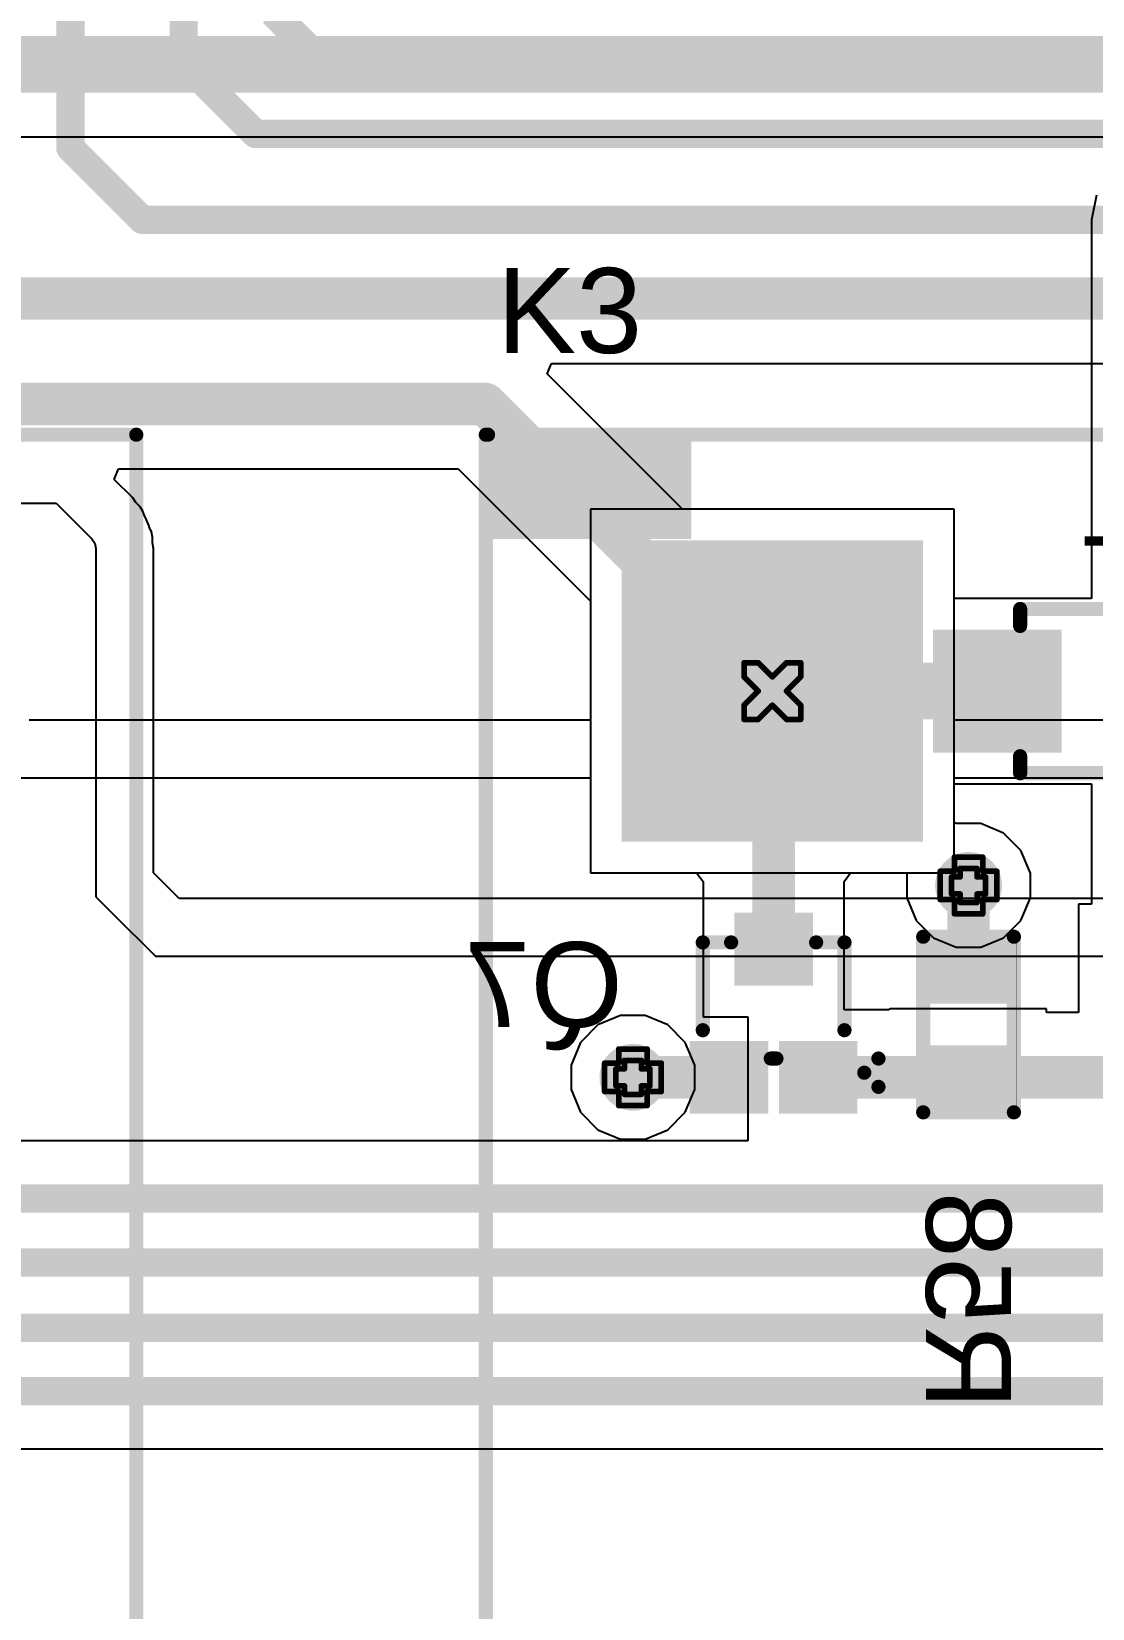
# Model space of a CAD drawing. Header units: inches. Extents: x 0 to 198, y 0 to 199.
# Drawn here: x 2.576 to 2.951, y 1.25 to 1.807 of the extents above; entities that cross this region are included whole.
import ezdxf

# ---------------------------------------------------------------- set-up
doc = ezdxf.new("R2010")
doc.units = ezdxf.units.IN
doc.header["$MEASUREMENT"] = 0
for name, color, linetype in [('Bottom Layer', 5, 'Continuous'), ('Bottom Overlay', 54, 'Continuous'), ('Bottom Paste', 16, 'Continuous'), ('Bottom Solder', 6, 'Continuous'), ('Drill Drawing', 1, 'Continuous'), ('Layer 1', 16, 'Continuous'), ('Layer 2', 76, 'Continuous'), ('Multi-Layer', 9, 'Continuous'), ('Pad Holes', 156, 'Continuous'), ('Top Layer', 1, 'Continuous'), ('Top Overlay', 2, 'Continuous'), ('Top Solder', 216, 'Continuous'), ('Via Holes', 16, 'Continuous')]:
    doc.layers.add(name, color=color, linetype=linetype)
doc.styles.add('Arial', font='', dxfattribs={"height": 0.2})
doc.styles.get('Arial').set_extended_font_data('Arial')

# ---------------------------------------------------------------- blocks, each defined once
blk = doc.blocks.new('R___0402_B_133')
at = {"layer": 'Bottom Layer'}
for points in [[(-0.0095, 0.0125), (-0.0095, -0.0125), (-0.0275, -0.0125), (-0.0275, 0.0125)], [(0.0275, 0.0125), (0.0275, -0.0125), (0.0095, -0.0125), (0.0095, 0.0125)]]:
    blk.add_hatch(color=5, dxfattribs=at).paths.add_polyline_path(points)
at = {"layer": 'Bottom Paste'}
for points in [[(-0.0095, 0.0125), (-0.0095, -0.0125), (-0.0275, -0.0125), (-0.0275, 0.0125)], [(0.0275, 0.0125), (0.0275, -0.0125), (0.0095, -0.0125), (0.0095, 0.0125)]]:
    blk.add_hatch(color=16, dxfattribs=at).paths.add_polyline_path(points)
at = {"layer": 'Bottom Solder'}
for points in [[(-0.00733, 0.01467), (-0.00733, -0.01467), (-0.02967, -0.01467), (-0.02967, 0.01467)], [(0.02967, 0.01467), (0.02967, -0.01467), (0.00733, -0.01467), (0.00733, 0.01467)]]:
    blk.add_hatch(color=6, dxfattribs=at).paths.add_polyline_path(points)
at = {"layer": 'Bottom Overlay'}
for points in [[(-0.031, -0.016, 0.005, 0.005, 0), (-0.031, 0.016, 0.005, 0.005, 0)], [(0.031, 0.016, 0.005, 0.005, 0), (-0.031, 0.016, 0.005, 0.005, 0)], [(0.032, 0.017, 0.000127, 0.000127, 0), (-0.032, 0.017, 0.000127, 0.000127, 0)], [(0.031, -0.016, 0.005, 0.005, 0), (0.031, 0.016, 0.005, 0.005, 0)], [(0.031, -0.016, 0.005, 0.005, 0), (-0.031, -0.016, 0.005, 0.005, 0)]]:
    blk.add_lwpolyline(points, format="xyseb", dxfattribs=at)
for points in [[(-0.03225, 0.016, 0.0025, 0.0025, 1), (-0.02975, 0.016, 0.0025, 0.0025, 1)], [(-0.03225, 0.016, 0.0025, 0.0025, 1), (-0.02975, 0.016, 0.0025, 0.0025, 1)], [(-0.03203, 0.017, 0.0000635, 0.0000635, 1), (-0.03197, 0.017, 0.0000635, 0.0000635, 1)], [(0.02975, 0.016, 0.0025, 0.0025, 1), (0.03225, 0.016, 0.0025, 0.0025, 1)], [(0.02975, 0.016, 0.0025, 0.0025, 1), (0.03225, 0.016, 0.0025, 0.0025, 1)], [(0.03197, 0.017, 0.0000635, 0.0000635, 1), (0.03203, 0.017, 0.0000635, 0.0000635, 1)], [(-0.03225, -0.016, 0.0025, 0.0025, 1), (-0.02975, -0.016, 0.0025, 0.0025, 1)], [(-0.03225, -0.016, 0.0025, 0.0025, 1), (-0.02975, -0.016, 0.0025, 0.0025, 1)], [(0.02975, -0.016, 0.0025, 0.0025, 1), (0.03225, -0.016, 0.0025, 0.0025, 1)], [(0.02975, -0.016, 0.0025, 0.0025, 1), (0.03225, -0.016, 0.0025, 0.0025, 1)]]:
    blk.add_lwpolyline(points, format="xyseb", close=True, dxfattribs=at)
blk = doc.blocks.new('SOT_723_B_192')
at = {"layer": 'Bottom Layer'}
for points in [[(-0.02559, 0.0315), (-0.00591, 0.0315), (-0.00591, 0.01378), (-0.02559, 0.01378)], [(0.0059, 0.0315), (0.02559, 0.0315), (0.02559, 0.01378), (0.0059, 0.01378)], [(-0.00984, -0.01378), (0.00984, -0.01378), (0.00984, -0.0315), (-0.00984, -0.0315)]]:
    blk.add_hatch(color=5, dxfattribs=at).paths.add_polyline_path(points)
at = {"layer": 'Bottom Paste'}
for points in [[(-0.02559, 0.0315), (-0.00591, 0.0315), (-0.00591, 0.01378), (-0.02559, 0.01378)], [(0.0059, 0.0315), (0.02559, 0.0315), (0.02559, 0.01378), (0.0059, 0.01378)], [(-0.00984, -0.01378), (0.00984, -0.01378), (0.00984, -0.0315), (-0.00984, -0.0315)]]:
    blk.add_hatch(color=16, dxfattribs=at).paths.add_polyline_path(points)
at = {"layer": 'Bottom Solder'}
for points in [[(-0.02959, 0.0355), (-0.00191, 0.0355), (-0.00191, 0.00978), (-0.02959, 0.00978)], [(0.0019, 0.0355), (0.02959, 0.0355), (0.02959, 0.00978), (0.0019, 0.00978)], [(-0.01384, -0.00978), (0.01384, -0.00978), (0.01384, -0.0355), (-0.01384, -0.0355)]]:
    blk.add_hatch(color=6, dxfattribs=at).paths.add_polyline_path(points)
at = {"layer": 'Bottom Overlay'}
for points in [[(-0.032, 0.021, 0.005, 0.005, 0), (-0.037, 0.026, 0.005, 0.005, 0)], [(-0.037, 0.026, 0.005, 0.005, 0), (-0.037, 0.016, 0.005, 0.005, 0)], [(-0.032, 0.021, 0.005, 0.005, 0), (-0.037, 0.016, 0.005, 0.005, 0)], [(0.001, 0.016, 0.005, 0.005, 0), (-0.001, 0.016, 0.005, 0.005, 0)], [(-0.025, 0.006, 0.005, 0.005, 0), (-0.025, -0.025, 0.005, 0.005, 0)], [(-0.025, 0.006, 0.005, 0.005, 0), (-0.025, -0.025, 0.005, 0.005, 0)], [(0.025, 0.006, 0.005, 0.005, 0), (0.025, -0.025, 0.005, 0.005, 0)], [(-0.015, -0.025, 0.005, 0.005, 0), (-0.025, -0.025, 0.005, 0.005, 0)], [(-0.015, -0.025, 0.005, 0.005, 0), (-0.025, -0.025, 0.005, 0.005, 0)], [(0.025, -0.025, 0.005, 0.005, 0), (0.015, -0.025, 0.005, 0.005, 0)]]:
    blk.add_lwpolyline(points, format="xyseb", dxfattribs=at)
for points in [[(-0.03825, 0.026, 0.0025, 0.0025, 1), (-0.03575, 0.026, 0.0025, 0.0025, 1)], [(-0.03825, 0.026, 0.0025, 0.0025, 1), (-0.03575, 0.026, 0.0025, 0.0025, 1)], [(-0.03325, 0.021, 0.0025, 0.0025, 1), (-0.03075, 0.021, 0.0025, 0.0025, 1)], [(-0.03325, 0.021, 0.0025, 0.0025, 1), (-0.03075, 0.021, 0.0025, 0.0025, 1)], [(-0.03825, 0.016, 0.0025, 0.0025, 1), (-0.03575, 0.016, 0.0025, 0.0025, 1)], [(-0.03825, 0.016, 0.0025, 0.0025, 1), (-0.03575, 0.016, 0.0025, 0.0025, 1)], [(-0.00225, 0.016, 0.0025, 0.0025, 1), (0.00025, 0.016, 0.0025, 0.0025, 1)], [(-0.00025, 0.016, 0.0025, 0.0025, 1), (0.00225, 0.016, 0.0025, 0.0025, 1)], [(-0.02625, 0.006, 0.0025, 0.0025, 1), (-0.02375, 0.006, 0.0025, 0.0025, 1)], [(-0.02625, 0.006, 0.0025, 0.0025, 1), (-0.02375, 0.006, 0.0025, 0.0025, 1)], [(0.02375, 0.006, 0.0025, 0.0025, 1), (0.02625, 0.006, 0.0025, 0.0025, 1)], [(-0.02625, -0.025, 0.0025, 0.0025, 1), (-0.02375, -0.025, 0.0025, 0.0025, 1)], [(-0.02625, -0.025, 0.0025, 0.0025, 1), (-0.02375, -0.025, 0.0025, 0.0025, 1)], [(-0.02625, -0.025, 0.0025, 0.0025, 1), (-0.02375, -0.025, 0.0025, 0.0025, 1)], [(-0.02625, -0.025, 0.0025, 0.0025, 1), (-0.02375, -0.025, 0.0025, 0.0025, 1)], [(-0.01625, -0.025, 0.0025, 0.0025, 1), (-0.01375, -0.025, 0.0025, 0.0025, 1)], [(-0.01625, -0.025, 0.0025, 0.0025, 1), (-0.01375, -0.025, 0.0025, 0.0025, 1)], [(0.01375, -0.025, 0.0025, 0.0025, 1), (0.01625, -0.025, 0.0025, 0.0025, 1)], [(0.02375, -0.025, 0.0025, 0.0025, 1), (0.02625, -0.025, 0.0025, 0.0025, 1)], [(0.02375, -0.025, 0.0025, 0.0025, 1), (0.02625, -0.025, 0.0025, 0.0025, 1)]]:
    blk.add_lwpolyline(points, format="xyseb", close=True, dxfattribs=at)
blk = doc.blocks.new('G5RL_1A_E_HR_DC5_215')
at = {"layer": 'Bottom Layer'}
blk.add_hatch(color=5, dxfattribs=at).paths.add_polyline_path([(-0.54136, -0.09844), (-0.44294, -0.09844), (-0.44294, -0.19686), (-0.54136, -0.19686)])
at = {"layer": 'Bottom Solder'}
blk.add_hatch(color=6, dxfattribs=at).paths.add_polyline_path([(-0.54536, -0.09444), (-0.43894, -0.09444), (-0.43894, -0.20086), (-0.54536, -0.20086)])
at = {"layer": 'Layer 1'}
blk.add_hatch(color=16, dxfattribs=at).paths.add_polyline_path([(-0.54136, -0.09844), (-0.44294, -0.09844), (-0.44294, -0.19686), (-0.54136, -0.19686)])
at = {"layer": 'Layer 2'}
blk.add_hatch(color=76, dxfattribs=at).paths.add_polyline_path([(-0.54136, -0.09844), (-0.44294, -0.09844), (-0.44294, -0.19686), (-0.54136, -0.19686)])
at = {"layer": 'Multi-Layer'}
blk.add_hatch(color=9, dxfattribs=at).paths.add_polyline_path([(-0.54136, -0.09844), (-0.44294, -0.09844), (-0.44294, -0.19686), (-0.54136, -0.19686)])
at = {"layer": 'Pad Holes'}
h = blk.add_hatch(color=7, dxfattribs=at)
edge = h.paths.add_edge_path()
edge.add_arc((-0.49215, -0.14765), 0.02953, 0, 360)
at = {"layer": 'Top Layer'}
blk.add_hatch(color=1, dxfattribs=at).paths.add_polyline_path([(-0.54136, -0.09844), (-0.44294, -0.09844), (-0.44294, -0.19686), (-0.54136, -0.19686)])
at = {"layer": 'Top Overlay'}
blk.add_hatch(color=2, dxfattribs=at).paths.add_polyline_path([(-0.58267, -0.24876), (-0.54582, -0.24876), (-0.54582, -0.17625), (-0.58267, -0.17625)])
at = {"layer": 'Top Solder'}
blk.add_hatch(color=216, dxfattribs=at).paths.add_polyline_path([(-0.54536, -0.09444), (-0.43894, -0.09444), (-0.43894, -0.20086), (-0.54536, -0.20086)])
at = {"layer": 'Top Overlay'}
for points in [[(-0.58268, -0.24801, 0.005, 0.005, 0), (-0.58268, 0.25199, 0.005, 0.005, 0)], [(-0.58268, -0.24801, 0.005, 0.005, 0), (-0.58268, 0.25199, 0.005, 0.005, 0)], [(0.55905, -0.24879, 0.005, 0.005, 0), (-0.58268, -0.24879, 0.005, 0.005, 0)]]:
    blk.add_lwpolyline(points, format="xyseb", dxfattribs=at)
for points in [[(-0.58393, -0.24801, 0.0025, 0.0025, 1), (-0.58143, -0.24801, 0.0025, 0.0025, 1)], [(-0.58393, -0.24801, 0.0025, 0.0025, 1), (-0.58143, -0.24801, 0.0025, 0.0025, 1)], [(-0.58393, -0.24879, 0.0025, 0.0025, 1), (-0.58143, -0.24879, 0.0025, 0.0025, 1)]]:
    blk.add_lwpolyline(points, format="xyseb", close=True, dxfattribs=at)
blk = doc.blocks.new('G5RL_1A_E_HR_DC5_216')
at = {"layer": 'Top Overlay'}
for points in [[(0.55905, 0.25199, 0.005, 0.005, 0), (-0.58268, 0.25199, 0.005, 0.005, 0)], [(-0.58268, -0.24801, 0.005, 0.005, 0), (-0.58268, 0.25199, 0.005, 0.005, 0)], [(0.55905, 0.25199, 0.005, 0.005, 0), (-0.58268, 0.25199, 0.005, 0.005, 0)], [(-0.58268, -0.24801, 0.005, 0.005, 0), (-0.58268, 0.25199, 0.005, 0.005, 0)]]:
    blk.add_lwpolyline(points, format="xyseb", dxfattribs=at)
blk.add_lwpolyline([(-0.58393, 0.25199, 0.0025, 0.0025, 1), (-0.58143, 0.25199, 0.0025, 0.0025, 1)], format="xyseb", close=True, dxfattribs=at)
blk.add_lwpolyline([(-0.58393, 0.25199, 0.0025, 0.0025, 1), (-0.58143, 0.25199, 0.0025, 0.0025, 1)], format="xyseb", close=True, dxfattribs=at)
blk.add_lwpolyline([(-0.58393, 0.25199, 0.0025, 0.0025, 1), (-0.58143, 0.25199, 0.0025, 0.0025, 1)], format="xyseb", close=True, dxfattribs=at)
blk.add_lwpolyline([(-0.58393, 0.25199, 0.0025, 0.0025, 1), (-0.58143, 0.25199, 0.0025, 0.0025, 1)], format="xyseb", close=True, dxfattribs=at)
blk = doc.blocks.new('SOD_123_B_288')
at = {"layer": 'Bottom Layer'}
for points in [[(-0.08071, -0.01772), (-0.08071, 0.01772), (-0.04331, 0.01772), (-0.04331, -0.01772)], [(0.04331, -0.01772), (0.04331, 0.01772), (0.08071, 0.01772), (0.08071, -0.01772)]]:
    blk.add_hatch(color=5, dxfattribs=at).paths.add_polyline_path(points)
at = {"layer": 'Bottom Overlay'}
for points in [[(0.038, 0.02), (0.09649, 0.02), (0.09649, 0.0315), (0.038, 0.0315)], [(0.08346, -0.031), (0.09649, -0.031), (0.09649, 0.031), (0.08346, 0.031)], [(0.038, -0.0315), (0.09649, -0.0315), (0.09649, -0.02), (0.038, -0.02)]]:
    blk.add_hatch(color=54, dxfattribs=at).paths.add_polyline_path(points)
at = {"layer": 'Bottom Paste'}
for points in [[(-0.08071, -0.01772), (-0.08071, 0.01772), (-0.04331, 0.01772), (-0.04331, -0.01772)], [(0.04331, -0.01772), (0.04331, 0.01772), (0.08071, 0.01772), (0.08071, -0.01772)]]:
    blk.add_hatch(color=16, dxfattribs=at).paths.add_polyline_path(points)
at = {"layer": 'Bottom Solder'}
for points in [[(-0.08471, -0.02172), (-0.08471, 0.02172), (-0.03931, 0.02172), (-0.03931, -0.02172)], [(0.03931, -0.02172), (0.03931, 0.02172), (0.08471, 0.02172), (0.08471, -0.02172)]]:
    blk.add_hatch(color=6, dxfattribs=at).paths.add_polyline_path(points)
at = {"layer": 'Bottom Overlay'}
for points in [[(-0.054, 0.023, 0.005, 0.005, 0), (-0.054, 0.029, 0.005, 0.005, 0)], [(-0.054, 0.029, 0.005, 0.005, 0), (0.038, 0.029, 0.005, 0.005, 0)], [(-0.054, -0.029, 0.005, 0.005, 0), (-0.054, -0.023, 0.005, 0.005, 0)], [(-0.054, -0.029, 0.005, 0.005, 0), (0.038, -0.029, 0.005, 0.005, 0)]]:
    blk.add_lwpolyline(points, format="xyseb", dxfattribs=at)
for points in [[(-0.05525, 0.029, 0.0025, 0.0025, 1), (-0.05275, 0.029, 0.0025, 0.0025, 1)], [(-0.05525, 0.029, 0.0025, 0.0025, 1), (-0.05275, 0.029, 0.0025, 0.0025, 1)], [(0.03675, 0.029, 0.0025, 0.0025, 1), (0.03925, 0.029, 0.0025, 0.0025, 1)], [(-0.05525, 0.023, 0.0025, 0.0025, 1), (-0.05275, 0.023, 0.0025, 0.0025, 1)], [(-0.05525, -0.023, 0.0025, 0.0025, 1), (-0.05275, -0.023, 0.0025, 0.0025, 1)], [(-0.05525, -0.029, 0.0025, 0.0025, 1), (-0.05275, -0.029, 0.0025, 0.0025, 1)], [(-0.05525, -0.029, 0.0025, 0.0025, 1), (-0.05275, -0.029, 0.0025, 0.0025, 1)], [(0.03675, -0.029, 0.0025, 0.0025, 1), (0.03925, -0.029, 0.0025, 0.0025, 1)]]:
    blk.add_lwpolyline(points, format="xyseb", close=True, dxfattribs=at)

msp = doc.modelspace()

# ---------------------------------------------------------------- hatches: boundary and pattern name
at = {"layer": 'Bottom Layer'}
h = msp.add_hatch(color=5, dxfattribs=at)
edge = h.paths.add_edge_path()
edge.add_arc((2.90703, 1.505), 0.01181, 0, 360)
h = msp.add_hatch(color=5, dxfattribs=at)
edge = h.paths.add_edge_path()
edge.add_arc((2.78857, 1.43725), 0.01181, 0, 360)
at = {"layer": 'Layer 1'}
h = msp.add_hatch(color=16, dxfattribs=at)
edge = h.paths.add_edge_path()
edge.add_arc((2.90703, 1.505), 0.01181, 0, 360)
h = msp.add_hatch(color=16, dxfattribs=at)
edge = h.paths.add_edge_path()
edge.add_arc((2.78857, 1.43725), 0.01181, 0, 360)
at = {"layer": 'Layer 2'}
h = msp.add_hatch(color=76, dxfattribs=at)
edge = h.paths.add_edge_path()
edge.add_arc((2.90703, 1.505), 0.01181, 0, 360)
h = msp.add_hatch(color=76, dxfattribs=at)
edge = h.paths.add_edge_path()
edge.add_arc((2.78857, 1.43725), 0.01181, 0, 360)
at = {"layer": 'Top Layer'}
h = msp.add_hatch(color=1, dxfattribs=at)
edge = h.paths.add_edge_path()
edge.add_arc((2.90703, 1.505), 0.01181, 0, 360)
h = msp.add_hatch(color=1, dxfattribs=at)
edge = h.paths.add_edge_path()
edge.add_arc((2.78857, 1.43725), 0.01181, 0, 360)
at = {"layer": 'Via Holes'}
h = msp.add_hatch(color=7, dxfattribs=at)
edge = h.paths.add_edge_path()
edge.add_arc((2.90703, 1.505), 0.00591, 0, 360)
h = msp.add_hatch(color=7, dxfattribs=at)
edge = h.paths.add_edge_path()
edge.add_arc((2.78857, 1.43725), 0.00591, 0, 360)

# ---------------------------------------------------------------- linework, layer by layer
at = {"layer": 'Bottom Layer'}
for p, q in [((2.95216, 1.74878), (2.95041, 1.74)), ((2.95041, 1.74), (2.95041, 1.60634)), ((2.902, 1.63784), (2.77357, 1.63784)), ((2.77357, 1.63784), (2.77357, 1.50941)), ((2.902, 1.60634), (2.902, 1.63784)), ((2.95041, 1.60634), (2.902, 1.60634)), ((2.902, 1.50941), (2.902, 1.54091)), ((2.902, 1.54091), (2.95041, 1.54091)), ((2.95041, 1.54091), (2.95041, 1.4984)), ((2.77357, 1.50941), (2.81104, 1.50941)), ((2.81104, 1.50941), (2.81339, 1.50639)), ((2.86307, 1.50639), (2.86542, 1.50941)), ((2.86542, 1.50941), (2.902, 1.50941)), ((2.81339, 1.50639), (2.81339, 1.45867)), ((2.86307, 1.46111), (2.86307, 1.50639)), ((2.95041, 1.4984), (2.94585, 1.4984)), ((2.94585, 1.4984), (2.94585, 1.4602)), ((2.87882, 1.46111), (2.86307, 1.46111)), ((2.87953, 1.46139), (2.87882, 1.46111)), ((2.87882, 1.46111), (2.87882, 1.46111)), ((2.88271, 1.46139), (2.87953, 1.46139)), ((2.87953, 1.46139), (2.87953, 1.46139)), ((2.93453, 1.46139), (2.88271, 1.46139)), ((2.93453, 1.4602), (2.93453, 1.46139)), ((2.94585, 1.4602), (2.93453, 1.4602)), ((2.81339, 1.45867), (2.82914, 1.45867)), ((2.82914, 1.45867), (2.82914, 1.41488)), ((2.82914, 1.41488), (2.3757, 1.41488)), ((1.18948, 1.30606), (3.22866, 1.30606))]:
    msp.add_line(p, q, dxfattribs=at)
for points in [[(2.83779, 1.57363, 0.02, 0.02, 0), (2.91823, 1.57363, 0.02, 0.02, 0)], [(2.83823, 1.48253, 0.015, 0.015, 0), (2.83823, 1.57319, 0.015, 0.015, 0)], [(2.91823, 1.57363, 0.015, 0.015, 0), (2.91823, 1.57363, 0.015, 0.015, 0)], [(2.90703, 1.47439, 0.015, 0.015, 0), (2.90703, 1.505, 0.015, 0.015, 0)], [(2.78857, 1.43725, 0.015, 0.015, 0), (2.82248, 1.43725, 0.015, 0.015, 0)], [(2.85398, 1.43726, 0.015, 0.015, 0), (2.97335, 1.43726, 0.015, 0.015, 0)], [(0.98864, 1.39449, 0.01, 0.01, 0), (3.18985, 1.39449, 0.01, 0.01, 0)], [(1.03885, 1.37186, 0.01, 0.01, 0), (3.19908, 1.37186, 0.01, 0.01, 0)], [(1.08846, 1.34884, 0.01, 0.01, 0), (3.217, 1.34884, 0.01, 0.01, 0)], [(1.18104, 1.32645, 0.01, 0.01, 0), (3.22866, 1.32645, 0.01, 0.01, 0)]]:
    msp.add_lwpolyline(points, format="xyseb", dxfattribs=at)
for points in [[(2.83279, 1.57363, 0.01, 0.01, 1), (2.84279, 1.57363, 0.01, 0.01, 1)], [(2.91323, 1.57363, 0.01, 0.01, 1), (2.92323, 1.57363, 0.01, 0.01, 1)], [(2.83448, 1.57319, 0.0075, 0.0075, 1), (2.84198, 1.57319, 0.0075, 0.0075, 1)], [(2.91448, 1.57363, 0.0075, 0.0075, 1), (2.92198, 1.57363, 0.0075, 0.0075, 1)], [(2.91448, 1.57363, 0.0075, 0.0075, 1), (2.92198, 1.57363, 0.0075, 0.0075, 1)], [(2.90328, 1.505, 0.0075, 0.0075, 1), (2.91078, 1.505, 0.0075, 0.0075, 1)], [(2.83448, 1.48253, 0.0075, 0.0075, 1), (2.84198, 1.48253, 0.0075, 0.0075, 1)], [(2.90328, 1.47439, 0.0075, 0.0075, 1), (2.91078, 1.47439, 0.0075, 0.0075, 1)], [(2.78482, 1.43725, 0.0075, 0.0075, 1), (2.79232, 1.43725, 0.0075, 0.0075, 1)], [(2.81873, 1.43725, 0.0075, 0.0075, 1), (2.82623, 1.43725, 0.0075, 0.0075, 1)], [(2.85023, 1.43726, 0.0075, 0.0075, 1), (2.85773, 1.43726, 0.0075, 0.0075, 1)]]:
    msp.add_lwpolyline(points, format="xyseb", close=True, dxfattribs=at)
at = {"layer": 'Drill Drawing'}
for points in [[(2.82779, 1.57863, 0.002, 0.002, 0), (2.82779, 1.58363, 0.002, 0.002, 0)], [(2.82779, 1.58363, 0.002, 0.002, 0), (2.83279, 1.58363, 0.002, 0.002, 0)], [(2.83279, 1.58363, 0.002, 0.002, 0), (2.83779, 1.57863, 0.002, 0.002, 0)], [(2.83779, 1.57863, 0.002, 0.002, 0), (2.84279, 1.58363, 0.002, 0.002, 0)], [(2.84279, 1.58363, 0.002, 0.002, 0), (2.84779, 1.58363, 0.002, 0.002, 0)], [(2.84779, 1.57863, 0.002, 0.002, 0), (2.84779, 1.58363, 0.002, 0.002, 0)], [(2.82779, 1.57863, 0.002, 0.002, 0), (2.83279, 1.57363, 0.002, 0.002, 0)], [(2.84279, 1.57363, 0.002, 0.002, 0), (2.84779, 1.57863, 0.002, 0.002, 0)], [(2.82779, 1.56863, 0.002, 0.002, 0), (2.83279, 1.57363, 0.002, 0.002, 0)], [(2.84279, 1.57363, 0.002, 0.002, 0), (2.84779, 1.56863, 0.002, 0.002, 0)], [(2.82779, 1.56363, 0.002, 0.002, 0), (2.82779, 1.56863, 0.002, 0.002, 0)], [(2.82779, 1.56363, 0.002, 0.002, 0), (2.83279, 1.56363, 0.002, 0.002, 0)], [(2.83279, 1.56363, 0.002, 0.002, 0), (2.83779, 1.56863, 0.002, 0.002, 0)], [(2.83779, 1.56863, 0.002, 0.002, 0), (2.84279, 1.56363, 0.002, 0.002, 0)], [(2.84279, 1.56363, 0.002, 0.002, 0), (2.84779, 1.56363, 0.002, 0.002, 0)], [(2.84779, 1.56363, 0.002, 0.002, 0), (2.84779, 1.56863, 0.002, 0.002, 0)], [(2.90203, 1.51, 0.002, 0.002, 0), (2.90203, 1.515, 0.002, 0.002, 0)], [(2.90203, 1.515, 0.002, 0.002, 0), (2.91203, 1.515, 0.002, 0.002, 0)], [(2.91203, 1.51, 0.002, 0.002, 0), (2.91203, 1.515, 0.002, 0.002, 0)], [(2.89703, 1.5, 0.002, 0.002, 0), (2.89703, 1.51, 0.002, 0.002, 0)], [(2.89703, 1.51, 0.002, 0.002, 0), (2.90203, 1.51, 0.002, 0.002, 0)], [(2.90103, 1.502, 0.002, 0.002, 0), (2.90103, 1.508, 0.002, 0.002, 0)], [(2.90103, 1.508, 0.002, 0.002, 0), (2.90403, 1.508, 0.002, 0.002, 0)], [(2.90403, 1.508, 0.002, 0.002, 0), (2.90403, 1.511, 0.002, 0.002, 0)], [(2.90403, 1.511, 0.002, 0.002, 0), (2.91003, 1.511, 0.002, 0.002, 0)], [(2.91003, 1.508, 0.002, 0.002, 0), (2.91003, 1.511, 0.002, 0.002, 0)], [(2.91003, 1.508, 0.002, 0.002, 0), (2.91303, 1.508, 0.002, 0.002, 0)], [(2.91203, 1.51, 0.002, 0.002, 0), (2.91703, 1.51, 0.002, 0.002, 0)], [(2.91303, 1.502, 0.002, 0.002, 0), (2.91303, 1.508, 0.002, 0.002, 0)], [(2.91703, 1.5, 0.002, 0.002, 0), (2.91703, 1.51, 0.002, 0.002, 0)], [(2.89703, 1.5, 0.002, 0.002, 0), (2.90203, 1.5, 0.002, 0.002, 0)], [(2.90103, 1.502, 0.002, 0.002, 0), (2.90403, 1.502, 0.002, 0.002, 0)], [(2.90203, 1.495, 0.002, 0.002, 0), (2.90203, 1.5, 0.002, 0.002, 0)], [(2.90403, 1.499, 0.002, 0.002, 0), (2.90403, 1.502, 0.002, 0.002, 0)], [(2.90403, 1.499, 0.002, 0.002, 0), (2.91003, 1.499, 0.002, 0.002, 0)], [(2.91003, 1.502, 0.002, 0.002, 0), (2.91303, 1.502, 0.002, 0.002, 0)], [(2.91003, 1.499, 0.002, 0.002, 0), (2.91003, 1.502, 0.002, 0.002, 0)], [(2.91203, 1.5, 0.002, 0.002, 0), (2.91703, 1.5, 0.002, 0.002, 0)], [(2.91203, 1.495, 0.002, 0.002, 0), (2.91203, 1.5, 0.002, 0.002, 0)], [(2.90203, 1.495, 0.002, 0.002, 0), (2.91203, 1.495, 0.002, 0.002, 0)], [(2.78357, 1.44225, 0.002, 0.002, 0), (2.78357, 1.44725, 0.002, 0.002, 0)], [(2.78357, 1.44725, 0.002, 0.002, 0), (2.79357, 1.44725, 0.002, 0.002, 0)], [(2.79357, 1.44225, 0.002, 0.002, 0), (2.79357, 1.44725, 0.002, 0.002, 0)], [(2.77857, 1.43225, 0.002, 0.002, 0), (2.77857, 1.44225, 0.002, 0.002, 0)], [(2.77857, 1.44225, 0.002, 0.002, 0), (2.78357, 1.44225, 0.002, 0.002, 0)], [(2.78557, 1.44025, 0.002, 0.002, 0), (2.78557, 1.44325, 0.002, 0.002, 0)], [(2.78557, 1.44325, 0.002, 0.002, 0), (2.79157, 1.44325, 0.002, 0.002, 0)], [(2.79157, 1.44025, 0.002, 0.002, 0), (2.79157, 1.44325, 0.002, 0.002, 0)], [(2.79357, 1.44225, 0.002, 0.002, 0), (2.79857, 1.44225, 0.002, 0.002, 0)], [(2.79857, 1.43225, 0.002, 0.002, 0), (2.79857, 1.44225, 0.002, 0.002, 0)], [(2.78257, 1.43425, 0.002, 0.002, 0), (2.78257, 1.44025, 0.002, 0.002, 0)], [(2.78257, 1.44025, 0.002, 0.002, 0), (2.78557, 1.44025, 0.002, 0.002, 0)], [(2.79157, 1.44025, 0.002, 0.002, 0), (2.79457, 1.44025, 0.002, 0.002, 0)], [(2.79457, 1.43425, 0.002, 0.002, 0), (2.79457, 1.44025, 0.002, 0.002, 0)], [(2.77857, 1.43225, 0.002, 0.002, 0), (2.78357, 1.43225, 0.002, 0.002, 0)], [(2.78257, 1.43425, 0.002, 0.002, 0), (2.78557, 1.43425, 0.002, 0.002, 0)], [(2.78357, 1.42725, 0.002, 0.002, 0), (2.78357, 1.43225, 0.002, 0.002, 0)], [(2.78557, 1.43125, 0.002, 0.002, 0), (2.78557, 1.43425, 0.002, 0.002, 0)], [(2.78557, 1.43125, 0.002, 0.002, 0), (2.79157, 1.43125, 0.002, 0.002, 0)], [(2.79157, 1.43425, 0.002, 0.002, 0), (2.79457, 1.43425, 0.002, 0.002, 0)], [(2.79157, 1.43125, 0.002, 0.002, 0), (2.79157, 1.43425, 0.002, 0.002, 0)], [(2.79357, 1.43225, 0.002, 0.002, 0), (2.79857, 1.43225, 0.002, 0.002, 0)], [(2.79357, 1.42725, 0.002, 0.002, 0), (2.79357, 1.43225, 0.002, 0.002, 0)], [(2.78357, 1.42725, 0.002, 0.002, 0), (2.79357, 1.42725, 0.002, 0.002, 0)]]:
    msp.add_lwpolyline(points, format="xyseb", dxfattribs=at)
for points in [[(2.82729, 1.58363, 0.001, 0.001, 1), (2.82829, 1.58363, 0.001, 0.001, 1)], [(2.82729, 1.58363, 0.001, 0.001, 1), (2.82829, 1.58363, 0.001, 0.001, 1)], [(2.83229, 1.58363, 0.001, 0.001, 1), (2.83329, 1.58363, 0.001, 0.001, 1)], [(2.83229, 1.58363, 0.001, 0.001, 1), (2.83329, 1.58363, 0.001, 0.001, 1)], [(2.84229, 1.58363, 0.001, 0.001, 1), (2.84329, 1.58363, 0.001, 0.001, 1)], [(2.84229, 1.58363, 0.001, 0.001, 1), (2.84329, 1.58363, 0.001, 0.001, 1)], [(2.84729, 1.58363, 0.001, 0.001, 1), (2.84829, 1.58363, 0.001, 0.001, 1)], [(2.84729, 1.58363, 0.001, 0.001, 1), (2.84829, 1.58363, 0.001, 0.001, 1)], [(2.82729, 1.57863, 0.001, 0.001, 1), (2.82829, 1.57863, 0.001, 0.001, 1)], [(2.82729, 1.57863, 0.001, 0.001, 1), (2.82829, 1.57863, 0.001, 0.001, 1)], [(2.83729, 1.57863, 0.001, 0.001, 1), (2.83829, 1.57863, 0.001, 0.001, 1)], [(2.83729, 1.57863, 0.001, 0.001, 1), (2.83829, 1.57863, 0.001, 0.001, 1)], [(2.84729, 1.57863, 0.001, 0.001, 1), (2.84829, 1.57863, 0.001, 0.001, 1)], [(2.84729, 1.57863, 0.001, 0.001, 1), (2.84829, 1.57863, 0.001, 0.001, 1)], [(2.83229, 1.57363, 0.001, 0.001, 1), (2.83329, 1.57363, 0.001, 0.001, 1)], [(2.83229, 1.57363, 0.001, 0.001, 1), (2.83329, 1.57363, 0.001, 0.001, 1)], [(2.84229, 1.57363, 0.001, 0.001, 1), (2.84329, 1.57363, 0.001, 0.001, 1)], [(2.84229, 1.57363, 0.001, 0.001, 1), (2.84329, 1.57363, 0.001, 0.001, 1)], [(2.82729, 1.56863, 0.001, 0.001, 1), (2.82829, 1.56863, 0.001, 0.001, 1)], [(2.82729, 1.56863, 0.001, 0.001, 1), (2.82829, 1.56863, 0.001, 0.001, 1)], [(2.82729, 1.56363, 0.001, 0.001, 1), (2.82829, 1.56363, 0.001, 0.001, 1)], [(2.82729, 1.56363, 0.001, 0.001, 1), (2.82829, 1.56363, 0.001, 0.001, 1)], [(2.83229, 1.56363, 0.001, 0.001, 1), (2.83329, 1.56363, 0.001, 0.001, 1)], [(2.83229, 1.56363, 0.001, 0.001, 1), (2.83329, 1.56363, 0.001, 0.001, 1)], [(2.83729, 1.56863, 0.001, 0.001, 1), (2.83829, 1.56863, 0.001, 0.001, 1)], [(2.83729, 1.56863, 0.001, 0.001, 1), (2.83829, 1.56863, 0.001, 0.001, 1)], [(2.84229, 1.56363, 0.001, 0.001, 1), (2.84329, 1.56363, 0.001, 0.001, 1)], [(2.84229, 1.56363, 0.001, 0.001, 1), (2.84329, 1.56363, 0.001, 0.001, 1)], [(2.84729, 1.56863, 0.001, 0.001, 1), (2.84829, 1.56863, 0.001, 0.001, 1)], [(2.84729, 1.56863, 0.001, 0.001, 1), (2.84829, 1.56863, 0.001, 0.001, 1)], [(2.84729, 1.56363, 0.001, 0.001, 1), (2.84829, 1.56363, 0.001, 0.001, 1)], [(2.84729, 1.56363, 0.001, 0.001, 1), (2.84829, 1.56363, 0.001, 0.001, 1)], [(2.90153, 1.515, 0.001, 0.001, 1), (2.90253, 1.515, 0.001, 0.001, 1)], [(2.90153, 1.515, 0.001, 0.001, 1), (2.90253, 1.515, 0.001, 0.001, 1)], [(2.91153, 1.515, 0.001, 0.001, 1), (2.91253, 1.515, 0.001, 0.001, 1)], [(2.91153, 1.515, 0.001, 0.001, 1), (2.91253, 1.515, 0.001, 0.001, 1)], [(2.89653, 1.51, 0.001, 0.001, 1), (2.89753, 1.51, 0.001, 0.001, 1)], [(2.89653, 1.51, 0.001, 0.001, 1), (2.89753, 1.51, 0.001, 0.001, 1)], [(2.90053, 1.508, 0.001, 0.001, 1), (2.90153, 1.508, 0.001, 0.001, 1)], [(2.90053, 1.508, 0.001, 0.001, 1), (2.90153, 1.508, 0.001, 0.001, 1)], [(2.90153, 1.51, 0.001, 0.001, 1), (2.90253, 1.51, 0.001, 0.001, 1)], [(2.90153, 1.51, 0.001, 0.001, 1), (2.90253, 1.51, 0.001, 0.001, 1)], [(2.90353, 1.511, 0.001, 0.001, 1), (2.90453, 1.511, 0.001, 0.001, 1)], [(2.90353, 1.511, 0.001, 0.001, 1), (2.90453, 1.511, 0.001, 0.001, 1)], [(2.90353, 1.508, 0.001, 0.001, 1), (2.90453, 1.508, 0.001, 0.001, 1)], [(2.90353, 1.508, 0.001, 0.001, 1), (2.90453, 1.508, 0.001, 0.001, 1)], [(2.90953, 1.511, 0.001, 0.001, 1), (2.91053, 1.511, 0.001, 0.001, 1)], [(2.90953, 1.511, 0.001, 0.001, 1), (2.91053, 1.511, 0.001, 0.001, 1)], [(2.90953, 1.508, 0.001, 0.001, 1), (2.91053, 1.508, 0.001, 0.001, 1)], [(2.90953, 1.508, 0.001, 0.001, 1), (2.91053, 1.508, 0.001, 0.001, 1)], [(2.91153, 1.51, 0.001, 0.001, 1), (2.91253, 1.51, 0.001, 0.001, 1)], [(2.91153, 1.51, 0.001, 0.001, 1), (2.91253, 1.51, 0.001, 0.001, 1)], [(2.91253, 1.508, 0.001, 0.001, 1), (2.91353, 1.508, 0.001, 0.001, 1)], [(2.91253, 1.508, 0.001, 0.001, 1), (2.91353, 1.508, 0.001, 0.001, 1)], [(2.91653, 1.51, 0.001, 0.001, 1), (2.91753, 1.51, 0.001, 0.001, 1)], [(2.91653, 1.51, 0.001, 0.001, 1), (2.91753, 1.51, 0.001, 0.001, 1)], [(2.89653, 1.5, 0.001, 0.001, 1), (2.89753, 1.5, 0.001, 0.001, 1)], [(2.89653, 1.5, 0.001, 0.001, 1), (2.89753, 1.5, 0.001, 0.001, 1)], [(2.90053, 1.502, 0.001, 0.001, 1), (2.90153, 1.502, 0.001, 0.001, 1)], [(2.90053, 1.502, 0.001, 0.001, 1), (2.90153, 1.502, 0.001, 0.001, 1)], [(2.90153, 1.5, 0.001, 0.001, 1), (2.90253, 1.5, 0.001, 0.001, 1)], [(2.90153, 1.5, 0.001, 0.001, 1), (2.90253, 1.5, 0.001, 0.001, 1)], [(2.90353, 1.502, 0.001, 0.001, 1), (2.90453, 1.502, 0.001, 0.001, 1)], [(2.90353, 1.502, 0.001, 0.001, 1), (2.90453, 1.502, 0.001, 0.001, 1)], [(2.90353, 1.499, 0.001, 0.001, 1), (2.90453, 1.499, 0.001, 0.001, 1)], [(2.90353, 1.499, 0.001, 0.001, 1), (2.90453, 1.499, 0.001, 0.001, 1)], [(2.90953, 1.502, 0.001, 0.001, 1), (2.91053, 1.502, 0.001, 0.001, 1)], [(2.90953, 1.502, 0.001, 0.001, 1), (2.91053, 1.502, 0.001, 0.001, 1)], [(2.90953, 1.499, 0.001, 0.001, 1), (2.91053, 1.499, 0.001, 0.001, 1)], [(2.90953, 1.499, 0.001, 0.001, 1), (2.91053, 1.499, 0.001, 0.001, 1)], [(2.91153, 1.5, 0.001, 0.001, 1), (2.91253, 1.5, 0.001, 0.001, 1)], [(2.91153, 1.5, 0.001, 0.001, 1), (2.91253, 1.5, 0.001, 0.001, 1)], [(2.91253, 1.502, 0.001, 0.001, 1), (2.91353, 1.502, 0.001, 0.001, 1)], [(2.91253, 1.502, 0.001, 0.001, 1), (2.91353, 1.502, 0.001, 0.001, 1)], [(2.91653, 1.5, 0.001, 0.001, 1), (2.91753, 1.5, 0.001, 0.001, 1)], [(2.91653, 1.5, 0.001, 0.001, 1), (2.91753, 1.5, 0.001, 0.001, 1)], [(2.90153, 1.495, 0.001, 0.001, 1), (2.90253, 1.495, 0.001, 0.001, 1)], [(2.90153, 1.495, 0.001, 0.001, 1), (2.90253, 1.495, 0.001, 0.001, 1)], [(2.91153, 1.495, 0.001, 0.001, 1), (2.91253, 1.495, 0.001, 0.001, 1)], [(2.91153, 1.495, 0.001, 0.001, 1), (2.91253, 1.495, 0.001, 0.001, 1)], [(2.78307, 1.44725, 0.001, 0.001, 1), (2.78407, 1.44725, 0.001, 0.001, 1)], [(2.78307, 1.44725, 0.001, 0.001, 1), (2.78407, 1.44725, 0.001, 0.001, 1)], [(2.79307, 1.44725, 0.001, 0.001, 1), (2.79407, 1.44725, 0.001, 0.001, 1)], [(2.79307, 1.44725, 0.001, 0.001, 1), (2.79407, 1.44725, 0.001, 0.001, 1)], [(2.77807, 1.44225, 0.001, 0.001, 1), (2.77907, 1.44225, 0.001, 0.001, 1)], [(2.77807, 1.44225, 0.001, 0.001, 1), (2.77907, 1.44225, 0.001, 0.001, 1)], [(2.78307, 1.44225, 0.001, 0.001, 1), (2.78407, 1.44225, 0.001, 0.001, 1)], [(2.78307, 1.44225, 0.001, 0.001, 1), (2.78407, 1.44225, 0.001, 0.001, 1)], [(2.78507, 1.44325, 0.001, 0.001, 1), (2.78607, 1.44325, 0.001, 0.001, 1)], [(2.78507, 1.44325, 0.001, 0.001, 1), (2.78607, 1.44325, 0.001, 0.001, 1)], [(2.79107, 1.44325, 0.001, 0.001, 1), (2.79207, 1.44325, 0.001, 0.001, 1)], [(2.79107, 1.44325, 0.001, 0.001, 1), (2.79207, 1.44325, 0.001, 0.001, 1)], [(2.79307, 1.44225, 0.001, 0.001, 1), (2.79407, 1.44225, 0.001, 0.001, 1)], [(2.79307, 1.44225, 0.001, 0.001, 1), (2.79407, 1.44225, 0.001, 0.001, 1)], [(2.79807, 1.44225, 0.001, 0.001, 1), (2.79907, 1.44225, 0.001, 0.001, 1)], [(2.79807, 1.44225, 0.001, 0.001, 1), (2.79907, 1.44225, 0.001, 0.001, 1)], [(2.78207, 1.44025, 0.001, 0.001, 1), (2.78307, 1.44025, 0.001, 0.001, 1)], [(2.78207, 1.44025, 0.001, 0.001, 1), (2.78307, 1.44025, 0.001, 0.001, 1)], [(2.78507, 1.44025, 0.001, 0.001, 1), (2.78607, 1.44025, 0.001, 0.001, 1)], [(2.78507, 1.44025, 0.001, 0.001, 1), (2.78607, 1.44025, 0.001, 0.001, 1)], [(2.79107, 1.44025, 0.001, 0.001, 1), (2.79207, 1.44025, 0.001, 0.001, 1)], [(2.79107, 1.44025, 0.001, 0.001, 1), (2.79207, 1.44025, 0.001, 0.001, 1)], [(2.79407, 1.44025, 0.001, 0.001, 1), (2.79507, 1.44025, 0.001, 0.001, 1)], [(2.79407, 1.44025, 0.001, 0.001, 1), (2.79507, 1.44025, 0.001, 0.001, 1)], [(2.77807, 1.43225, 0.001, 0.001, 1), (2.77907, 1.43225, 0.001, 0.001, 1)], [(2.77807, 1.43225, 0.001, 0.001, 1), (2.77907, 1.43225, 0.001, 0.001, 1)], [(2.78207, 1.43425, 0.001, 0.001, 1), (2.78307, 1.43425, 0.001, 0.001, 1)], [(2.78207, 1.43425, 0.001, 0.001, 1), (2.78307, 1.43425, 0.001, 0.001, 1)], [(2.78307, 1.43225, 0.001, 0.001, 1), (2.78407, 1.43225, 0.001, 0.001, 1)], [(2.78307, 1.43225, 0.001, 0.001, 1), (2.78407, 1.43225, 0.001, 0.001, 1)], [(2.78507, 1.43425, 0.001, 0.001, 1), (2.78607, 1.43425, 0.001, 0.001, 1)], [(2.78507, 1.43425, 0.001, 0.001, 1), (2.78607, 1.43425, 0.001, 0.001, 1)], [(2.78507, 1.43125, 0.001, 0.001, 1), (2.78607, 1.43125, 0.001, 0.001, 1)], [(2.78507, 1.43125, 0.001, 0.001, 1), (2.78607, 1.43125, 0.001, 0.001, 1)], [(2.79107, 1.43425, 0.001, 0.001, 1), (2.79207, 1.43425, 0.001, 0.001, 1)], [(2.79107, 1.43425, 0.001, 0.001, 1), (2.79207, 1.43425, 0.001, 0.001, 1)], [(2.79107, 1.43125, 0.001, 0.001, 1), (2.79207, 1.43125, 0.001, 0.001, 1)], [(2.79107, 1.43125, 0.001, 0.001, 1), (2.79207, 1.43125, 0.001, 0.001, 1)], [(2.79307, 1.43225, 0.001, 0.001, 1), (2.79407, 1.43225, 0.001, 0.001, 1)], [(2.79307, 1.43225, 0.001, 0.001, 1), (2.79407, 1.43225, 0.001, 0.001, 1)], [(2.79407, 1.43425, 0.001, 0.001, 1), (2.79507, 1.43425, 0.001, 0.001, 1)], [(2.79407, 1.43425, 0.001, 0.001, 1), (2.79507, 1.43425, 0.001, 0.001, 1)], [(2.79807, 1.43225, 0.001, 0.001, 1), (2.79907, 1.43225, 0.001, 0.001, 1)], [(2.79807, 1.43225, 0.001, 0.001, 1), (2.79907, 1.43225, 0.001, 0.001, 1)], [(2.78307, 1.42725, 0.001, 0.001, 1), (2.78407, 1.42725, 0.001, 0.001, 1)], [(2.78307, 1.42725, 0.001, 0.001, 1), (2.78407, 1.42725, 0.001, 0.001, 1)], [(2.79307, 1.42725, 0.001, 0.001, 1), (2.79407, 1.42725, 0.001, 0.001, 1)], [(2.79307, 1.42725, 0.001, 0.001, 1), (2.79407, 1.42725, 0.001, 0.001, 1)]]:
    msp.add_lwpolyline(points, format="xyseb", close=True, dxfattribs=at)
at = {"layer": 'Layer 1'}
for p, q in [((2.902, 1.63784), (2.77357, 1.63784)), ((2.77357, 1.63784), (2.77357, 1.50941)), ((2.902, 1.50941), (2.902, 1.63784)), ((2.77357, 1.50941), (2.902, 1.50941))]:
    msp.add_line(p, q, dxfattribs=at)
at = {"layer": 'Layer 2'}
for p, q in [((2.36585, 1.76938), (4.54787, 1.76938)), ((2.902, 1.63784), (2.77357, 1.63784)), ((2.77357, 1.63784), (2.77357, 1.5634)), ((2.902, 1.5634), (2.902, 1.63784)), ((2.77357, 1.5634), (2.57543, 1.5634)), ((3.06659, 1.5634), (2.902, 1.5634)), ((2.56571, 1.54301), (2.77357, 1.54301)), ((2.77357, 1.54301), (2.77357, 1.50941)), ((2.902, 1.52728), (2.902, 1.54301)), ((2.902, 1.54301), (3.07632, 1.54301)), ((2.90269, 1.52682), (2.902, 1.52728)), ((2.91137, 1.52682), (2.90269, 1.52682)), ((2.91938, 1.52349), (2.91137, 1.52682)), ((2.92552, 1.51736), (2.91938, 1.52349)), ((2.92884, 1.50934), (2.92552, 1.51736)), ((2.77357, 1.50941), (2.88517, 1.50941)), ((2.88517, 1.50941), (2.88522, 1.50934)), ((2.88522, 1.50934), (2.88522, 1.50067)), ((2.92884, 1.50067), (2.92884, 1.50934)), ((2.88522, 1.50067), (2.88854, 1.49265)), ((2.92552, 1.49265), (2.92884, 1.50067)), ((2.88854, 1.49265), (2.89467, 1.48651)), ((2.91938, 1.48651), (2.92552, 1.49265)), ((2.89467, 1.48651), (2.90269, 1.48319)), ((2.90269, 1.48319), (2.91137, 1.48319)), ((2.91137, 1.48319), (2.91938, 1.48651)), ((2.78423, 1.45906), (2.77622, 1.45574)), ((2.79291, 1.45906), (2.78423, 1.45906)), ((2.80093, 1.45574), (2.79291, 1.45906)), ((2.77622, 1.45574), (2.77008, 1.44961)), ((2.80706, 1.44961), (2.80093, 1.45574)), ((2.77008, 1.44961), (2.76676, 1.44159)), ((2.81038, 1.44159), (2.80706, 1.44961)), ((2.76676, 1.44159), (2.76676, 1.43291)), ((2.81038, 1.43291), (2.81038, 1.44159)), ((2.76676, 1.43291), (2.77008, 1.4249)), ((2.80706, 1.4249), (2.81038, 1.43291)), ((2.77008, 1.4249), (2.77622, 1.41876)), ((2.80093, 1.41876), (2.80706, 1.4249)), ((2.77622, 1.41876), (2.78423, 1.41544)), ((2.78423, 1.41544), (2.79291, 1.41544)), ((2.79291, 1.41544), (2.80093, 1.41876))]:
    msp.add_line(p, q, dxfattribs=at)
msp.add_lwpolyline([(1.92513, 1.79487, 0.02, 0.02, 0), (4.54787, 1.79487, 0.02, 0.02, 0)], format="xyseb", dxfattribs=at)
at = {"layer": 'Top Layer'}
for p, q in [((2.75827, 1.68559), (2.7598, 1.68928)), ((2.7598, 1.68928), (3.42354, 1.68928)), ((2.80602, 1.63784), (2.75827, 1.68559)), ((2.60547, 1.64836), (2.60701, 1.65206)), ((2.612, 1.64184), (2.60547, 1.64836)), ((2.60701, 1.65206), (2.72691, 1.65206)), ((2.72691, 1.65206), (2.77357, 1.6054)), ((2.444, 1.64), (2.585, 1.64)), ((2.585, 1.64), (2.59758, 1.62742)), ((2.61312, 1.64017), (2.612, 1.64184)), ((2.61454, 1.63875), (2.61312, 1.64017)), ((2.61559, 1.63718), (2.61454, 1.63875)), ((2.61635, 1.63532), (2.61559, 1.63718)), ((2.61559, 1.63718), (2.61559, 1.63718)), ((2.61559, 1.63718), (2.61559, 1.63718)), ((2.902, 1.63784), (2.80602, 1.63784)), ((2.902, 1.50941), (2.902, 1.63784)), ((2.61642, 1.63522), (2.61635, 1.63532)), ((2.61644, 1.63511), (2.61642, 1.63522)), ((2.61777, 1.63189), (2.61644, 1.63511)), ((2.61784, 1.6318), (2.61777, 1.63189)), ((2.61786, 1.63168), (2.61784, 1.6318)), ((2.61863, 1.62983), (2.61786, 1.63168)), ((2.59758, 1.62742), (2.59863, 1.62585)), ((2.59863, 1.62585), (2.599, 1.62399)), ((2.619, 1.62797), (2.61863, 1.62983)), ((2.619, 1.62596), (2.619, 1.62797)), ((2.61939, 1.62399), (2.619, 1.62596)), ((2.599, 1.62399), (2.599, 1.501)), ((2.61939, 1.50945), (2.61939, 1.62399)), ((2.77357, 1.6054), (2.77357, 1.50941)), ((2.62845, 1.50039), (2.61939, 1.50945)), ((2.77357, 1.50941), (2.902, 1.50941)), ((2.599, 1.501), (2.60497, 1.49503)), ((3.01655, 1.50039), (2.62845, 1.50039)), ((2.60497, 1.49503), (2.60497, 1.49503)), ((2.60497, 1.49503), (2.62, 1.48)), ((2.62, 1.48), (3.025, 1.48)), ((2.78423, 1.45906), (2.77622, 1.45574)), ((2.79291, 1.45906), (2.78423, 1.45906)), ((2.80093, 1.45574), (2.79291, 1.45906)), ((2.77622, 1.45574), (2.77008, 1.44961)), ((2.80706, 1.44961), (2.80093, 1.45574)), ((2.77008, 1.44961), (2.76676, 1.44159)), ((2.81038, 1.44159), (2.80706, 1.44961)), ((2.76676, 1.44159), (2.76676, 1.43291)), ((2.81038, 1.43291), (2.81038, 1.44159)), ((2.76676, 1.43291), (2.77008, 1.4249)), ((2.80706, 1.4249), (2.81038, 1.43291)), ((2.77008, 1.4249), (2.77622, 1.41876)), ((2.80093, 1.41876), (2.80706, 1.4249)), ((2.77622, 1.41876), (2.78423, 1.41544)), ((2.78423, 1.41544), (2.79291, 1.41544)), ((2.79291, 1.41544), (2.80093, 1.41876))]:
    msp.add_line(p, q, dxfattribs=at)
for points in [[(2.59, 1.76546, 0.01, 0.01, 0), (2.59, 2.09635, 0.01, 0.01, 0)], [(2.63, 1.79574, 0.01, 0.01, 0), (2.63, 2.08348, 0.01, 0.01, 0)], [(2.66156, 1.81313, 0.01, 0.01, 0), (2.68392, 1.79077, 0.01, 0.01, 0)], [(2.63, 1.79574, 0.01, 0.01, 0), (2.6554, 1.77034, 0.01, 0.01, 0)], [(2.68392, 1.79077, 0.01, 0.01, 0), (3.45974, 1.79077, 0.01, 0.01, 0)], [(2.6554, 1.77034, 0.01, 0.01, 0), (3.44407, 1.77034, 0.01, 0.01, 0)], [(2.59, 1.76546, 0.01, 0.01, 0), (2.61546, 1.74, 0.01, 0.01, 0)], [(2.61546, 1.74, 0.01, 0.01, 0), (2.97335, 1.74, 0.01, 0.01, 0)], [(2.32053, 1.71223, 0.015, 0.015, 0), (3.43304, 1.71223, 0.015, 0.015, 0)], [(2.1415, 1.675, 0.015, 0.015, 0), (2.73641, 1.675, 0.015, 0.015, 0)], [(2.73641, 1.675, 0.015, 0.015, 0), (2.83779, 1.57363, 0.015, 0.015, 0)]]:
    msp.add_lwpolyline(points, format="xyseb", dxfattribs=at)
for points in [[(2.6275, 1.79574, 0.005, 0.005, 1), (2.6325, 1.79574, 0.005, 0.005, 1)], [(2.6275, 1.79574, 0.005, 0.005, 1), (2.6325, 1.79574, 0.005, 0.005, 1)], [(2.68142, 1.79077, 0.005, 0.005, 1), (2.68642, 1.79077, 0.005, 0.005, 1)], [(2.68142, 1.79077, 0.005, 0.005, 1), (2.68642, 1.79077, 0.005, 0.005, 1)], [(2.6529, 1.77034, 0.005, 0.005, 1), (2.6579, 1.77034, 0.005, 0.005, 1)], [(2.6529, 1.77034, 0.005, 0.005, 1), (2.6579, 1.77034, 0.005, 0.005, 1)], [(2.5875, 1.76546, 0.005, 0.005, 1), (2.5925, 1.76546, 0.005, 0.005, 1)], [(2.5875, 1.76546, 0.005, 0.005, 1), (2.5925, 1.76546, 0.005, 0.005, 1)], [(2.61296, 1.74, 0.005, 0.005, 1), (2.61796, 1.74, 0.005, 0.005, 1)], [(2.61296, 1.74, 0.005, 0.005, 1), (2.61796, 1.74, 0.005, 0.005, 1)], [(2.73266, 1.675, 0.0075, 0.0075, 1), (2.74016, 1.675, 0.0075, 0.0075, 1)], [(2.73266, 1.675, 0.0075, 0.0075, 1), (2.74016, 1.675, 0.0075, 0.0075, 1)], [(2.83404, 1.57363, 0.0075, 0.0075, 1), (2.84154, 1.57363, 0.0075, 0.0075, 1)]]:
    msp.add_lwpolyline(points, format="xyseb", close=True, dxfattribs=at)

# ---------------------------------------------------------------- block references
for name, p, rotation in [('G5RL_1A_E_HR_DC5_216', (2.36129, 1.08147), 270), ('G5RL_1A_E_HR_DC5_215', (2.98544, 1.08147), 270), ('SOT_723_B_192', (2.83823, 1.45989), 180), ('R___0402_B_133', (2.90703, 1.45589), 270)]:
    msp.add_blockref(name, p, dxfattribs=dict(rotation=rotation))
msp.add_blockref('SOD_123_B_288', (2.97924, 1.57363))

# ---------------------------------------------------------------- texts
at = {"layer": 'Bottom Overlay', "style": 'Arial', "text_generation_flag": 2}
for s, rotation, p in [('D11', 360, (3.02284, 1.625)), ('R58', 270, (2.89203, 1.32001))]:
    msp.add_text(s, height=0.03, rotation=rotation, dxfattribs=at).set_placement(p)
msp.add_text('Q7', height=0.03, dxfattribs=at).set_placement((2.78499, 1.455))
at = {"layer": 'Top Overlay', "style": 'Arial'}
msp.add_text('K3', height=0.03, dxfattribs=at).set_placement((2.74056, 1.69301))

doc.saveas('drawing.dxf')
